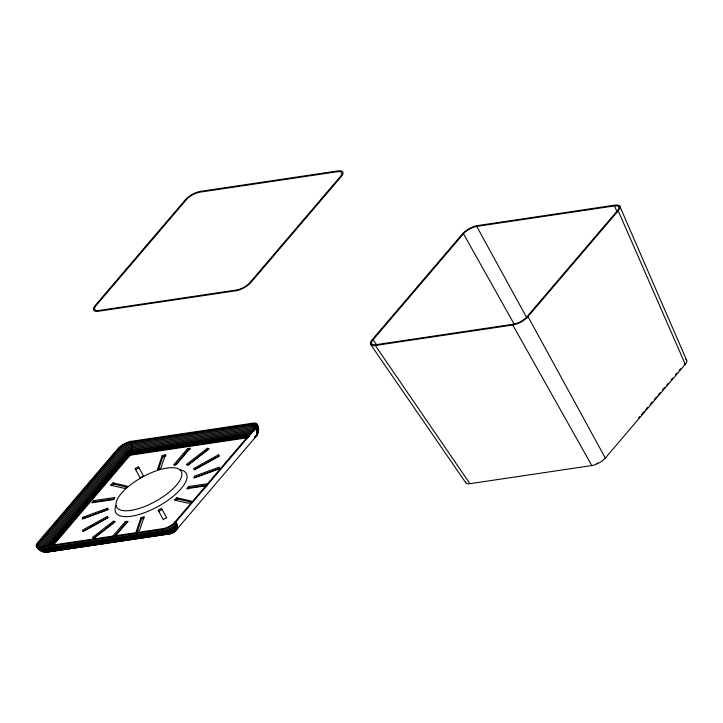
<?xml version="1.0" encoding="UTF-8"?>
<svg xmlns="http://www.w3.org/2000/svg" width="723" height="723" viewBox="0 0 723 723"><rect width="100%" height="100%" fill="white"/><g stroke="black" fill="none" stroke-linecap="round" stroke-linejoin="round"><path stroke-width="1.08" d="M45.757 552.01A5.477 2.052 -29 0 0 46.932 552.182L169.878 533.881A5.477 2.052 -29 0 0 175.707 530.646C178.156 528.386 177.334 524.573 175.852 522.024L174.839 522.123A9.489 3.552 -29 0 1 163.109 528.63L41.229 546.769A9.489 3.552 -29 0 1 38.798 542.367L118.762 448.622A9.489 3.552 -29 0 1 130.492 442.115L252.372 423.985L254.08 423.063A10.908 4.085 -29 0 1 256.493 427.41L175.138 522.792A10.908 4.085 -29 0 1 163.515 529.236L39.512 547.691A10.908 4.085 -29 0 1 37.099 543.335L118.464 447.953A10.908 4.085 -29 0 1 130.086 441.509L253.14 423.154M170.095 533.791L170.655 533.691A4.202 1.573 -29 0 0 175.129 531.206L176.611 529.462L177.262 526.552L176.611 527.275A9.462 3.543 -29 0 1 165.576 533.041L43.696 551.17A9.462 3.543 -29 0 1 39.91 549.878M172.689 532.029L176.213 530.086L255.987 436.556L257.28 432.743L255.96 428.106L254.848 428.305L174.839 522.123L175.337 523.136M48.278 545.847L126.308 454.396A4.772 1.789 -29 0 1 131.875 451.486L132.074 446.678L130.492 442.115L131.116 441.31M53.023 545.63L130.131 455.237L131.875 451.486L131.776 445.467L254.469 427.257A8.775 3.29 -29 0 1 256.358 427.528M131.541 453.502L130.131 455.237L131.098 454.406L131.577 452.571A3.66 1.374 -29 0 0 127.311 454.803L49.363 546.145M82.874 517.27L82.241 519.123L107.221 509.941L107.854 508.088L82.874 517.27L83.516 518.427L108.495 509.245M140.931 517.804L136.177 531.703L139.512 530.474L144.257 516.584L140.931 517.804L141.572 518.96L137.18 531.785M162.151 455.734L157.397 469.634L160.732 468.405L165.477 454.514L162.151 455.734L162.792 456.891L158.4 469.715M194.442 476.267L193.809 478.12L218.78 468.938L219.412 467.085L194.442 476.267L195.074 477.424L219.015 468.621M254.568 437.668L256.873 435.011A5.459 2.042 -29 0 1 256.367 436.077L254.442 437.813M130.574 454.487L248.839 436.882M41.392 546.687L122.413 451.703A8.233 3.082 -29 0 1 132.011 446.687L254.65 428.477M254.848 428.305L255.355 427.673A9.489 3.552 -29 0 0 252.372 423.985L253.068 423.163M255.355 429.326L255.852 428.694M256.529 429.272L257.072 428.585A10.836 4.058 -29 0 0 256.999 424.6M257.189 431.613L257.713 430.953A10.095 3.778 -29 0 0 258.427 427.926M257.28 432.743L257.777 432.11A9.462 3.543 -29 0 0 258.445 429.272M257.198 433.818L257.677 433.213A8.667 3.244 -29 0 0 258.283 430.619M255.282 437.252L255.626 436.828A4.175 1.563 -29 0 0 255.906 435.58M256.548 435.743L256.963 435.219A6.652 2.494 -29 0 0 257.533 433.538M130.492 442.115L131.188 441.301M42.874 546.805L123.335 452.517A7.546 2.829 -29 0 1 132.137 447.917L254.713 429.715M44.645 546.597L124.311 453.249A6.733 2.521 -29 0 1 132.155 449.146L253.9 431.025M46.453 546.281L125.305 453.872A5.802 2.169 -29 0 1 132.074 450.339L251.532 432.562M51.161 545.458L127.98 455.409L129.209 455.237L52.201 545.504M93.656 500.659L91.794 502.846L113.05 499.683L114.912 497.496L93.656 500.659L94.297 501.816L114.487 498.816M111.984 537.198L125.233 521.663L128.07 521.238L115.517 535.951M187.537 448.622L173.583 464.979L176.421 464.555L190.366 448.206L187.537 448.622L188.17 449.778L174.921 465.314M114.722 535.897L125.874 522.81L127.763 522.53M208.802 483.533L188.604 486.534L186.742 488.712L206.941 485.711M188.007 489.146L189.245 487.691L207.311 484.997M373.104 339.711L463.479 233.764A10.718 4.013 -29 0 1 476.746 226.407L614.487 205.91A10.718 4.013 -29 0 1 617.243 210.881L526.868 316.837A10.718 4.013 -29 0 1 513.601 324.184L375.861 344.681A10.718 4.013 -29 0 1 373.104 339.711L376.936 345.305M375.282 345.486L512.779 325.025A12.309 4.609 -29 0 0 528.007 316.584L618.219 210.818A12.309 4.609 -29 0 0 615.065 205.115L477.56 225.576A12.309 4.609 -29 0 0 462.34 234.017L372.119 339.783A12.309 4.609 -29 0 0 375.282 345.486L469.932 483.687L591.812 465.549A10.908 4.085 -29 0 0 605.305 458.066L685.268 364.32A10.908 4.085 -29 0 0 685.829 359.503M638.409 418.174L639.864 416.466M641.319 414.767L644.22 411.351M645.675 409.652L647.862 407.094M650.04 404.537L652.218 401.979M654.396 399.421L656.583 396.864M658.038 395.165L660.216 392.607M662.395 390.049L664.582 387.492M666.76 384.934L668.215 383.235M671.125 379.819L672.571 378.12M675.481 374.713L676.936 373.005M679.114 370.447L680.569 368.739M173.71 531.785L175.617 530.682M177.243 527.573L176.611 528.26A8.667 3.244 -29 0 1 167.375 533.375L43.814 551.766A8.667 3.244 -29 0 1 41.148 550.501M176.43 523.181L175.716 523.958A10.827 4.058 -29 0 1 164.193 530.339L40.208 548.793A10.827 4.058 -29 0 1 37.027 545.964M176.864 524.338L176.159 525.097A10.547 3.949 -29 0 1 164.934 531.324L41.003 549.769A10.547 3.949 -29 0 1 37.75 547.645M177.144 525.467L176.457 526.208A10.077 3.778 -29 0 1 164.708 532.363L42.802 550.501A10.077 3.778 -29 0 1 38.771 549.119M176.719 529.353L176.159 529.968A6.661 2.494 -29 0 1 169.065 533.899L45.883 552.227A6.661 2.494 -29 0 1 44.455 552.02M177.063 528.513L176.457 529.164A7.727 2.892 -29 0 1 168.224 533.728L44.835 552.083A7.727 2.892 -29 0 1 42.585 551.324M170.926 533.402L171.694 532.833M113.14 482.901L110.339 485.079L124.636 488.414L127.438 486.236L113.14 482.901L113.773 484.058L126.977 487.139M111.676 485.693L113.773 484.058M113.439 521.166L92.417 537.487L94.324 537.93L115.346 521.608L113.439 521.166L114.08 522.322L93.936 537.957M207.329 448.287L186.308 464.6L188.215 465.043L209.236 448.73L207.329 448.287L207.971 449.435L187.826 465.079M177.018 497.804L174.216 499.973L188.522 503.307L191.324 501.138L177.018 497.804L177.659 498.951L190.863 502.033M175.562 500.587L177.659 498.951M135.68 469.688L138.997 467.853M140.208 477.867L143.525 476.023M83.082 531.36L107.971 517.56M194.27 469.724L219.168 455.924M158.771 511.342L162.088 509.507M163.299 519.521L166.615 517.677M173.99 531.486L174.858 531.152M162.792 456.891L166.118 455.671M141.572 518.96L144.067 518.039M249.381 435.978L131.188 453.565M254.803 428.377L255.87 428.224A10.908 7.149 40.5 0 1 256.954 434.83L257.406 434.261A7.727 2.892 -29 0 0 257.704 431.649M132.119 451.441L250.176 433.89M131.577 452.571L249.824 434.975M130.131 455.237L247.085 437.831M188.17 449.778L190.068 449.498M174.839 522.123L175.906 521.97A10.881 7.131 40.5 0 1 177.252 526.471M52.716 550.989L60.524 549.823M62.756 549.498L64.98 549.164M67.212 548.829L75.02 547.673M77.253 547.338L79.485 547.004M81.708 546.678L89.516 545.513M91.749 545.178L93.981 544.853M96.204 544.518L99.557 544.021M101.78 543.687L104.013 543.353M106.245 543.027L108.477 542.693M110.709 542.358L114.053 541.861M116.286 541.527L118.509 541.202M120.741 540.867L128.549 539.701M130.782 539.376L133.005 539.042M135.237 538.707L143.046 537.55M145.278 537.216L147.51 536.882M149.733 536.556L153.077 536.05M155.309 535.725L157.542 535.391M159.774 535.056L162.006 534.731M164.229 534.396L167.582 533.899M49.372 551.486L48.947 551.532A2.856 1.066 -29 0 1 48.116 551.242M47.962 551.947L48.477 551.893M128.974 455.49L129.905 455.445M127.311 454.803L128.278 455.083M370.547 344.383L465.739 482.711M512.779 325.025L591.812 465.549M463.479 233.764L514.062 323.949M188.604 486.534L189.245 487.691M143.651 476.24L138.355 466.697L135.038 468.54L140.334 478.084M166.742 517.894L161.446 508.35L158.129 510.194L163.425 519.738M125.233 521.663L125.874 522.81M476.746 226.407L526.959 318.093M528.007 316.584L605.305 458.066M252.372 423.985L254.017 429.778M618.219 210.818L685.268 364.32M614.487 205.91L617.198 212.119M619.792 206.218L686.66 360.244M253.619 427.338L253.918 429.796M180.298 469.842A40.325 15.102 -29 0 1 158.382 506.281A40.325 15.102 -29 0 1 115.87 505.558M131.776 445.467A8.775 3.29 -29 0 0 121.536 450.827L40.452 545.883A8.775 3.29 -29 0 0 39.81 547.094M256.611 429.073A9.182 3.443 -29 0 1 256.213 429.724M256.141 426.353A9.182 3.443 -29 0 0 253.303 426.154L131.441 444.293A9.182 3.434 -29 0 0 120.09 450.583L40.136 544.32A9.182 3.443 -29 0 0 38.798 546.823M256.222 425.513A9.417 3.525 -29 0 0 252.887 425.025L131.017 443.163A9.417 3.525 -29 0 0 119.367 449.625L39.404 543.362A9.417 3.525 -29 0 0 38.202 546.886M257.072 430.628A8.224 3.082 -29 0 1 256.475 431.758M257.885 426.199A10.556 3.949 -29 0 1 257.478 429.778L256.945 430.447A7.537 2.82 -29 0 1 256.71 432.191M257.65 427.239A10.095 3.778 -29 0 1 258.111 427.537M129.146 455.779A2.856 1.066 -29 0 1 131.378 454.613M128.26 455.246A4.202 1.573 -29 0 1 132.011 453.411M127.338 454.586A5.477 2.052 -29 0 1 132.219 452.191M254.848 436.493A2.829 1.057 -29 0 1 254.858 437.252M256.611 431.613A6.715 2.512 -29 0 1 256.719 431.929M174.424 531.622A2.856 1.066 -29 0 1 171.387 533.312M469.932 483.687A10.908 4.085 -29 0 1 465.549 481.599M597.776 462.964A9.489 3.552 -29 0 1 596.674 463.479M684.753 363.777A9.489 3.552 -29 0 1 684.202 364.482M185.359 199.792L95.147 305.558A12.309 4.609 -29 0 0 98.31 311.261L235.806 290.8A12.309 4.609 -29 0 0 251.035 282.359L341.247 176.593A12.309 4.609 -29 0 0 338.093 170.89L200.587 191.351A12.309 4.609 -29 0 0 185.359 199.792M186.507 199.539L96.132 305.495A10.718 4.013 -29 0 0 98.888 310.465L236.629 289.968A10.718 4.013 -29 0 0 249.896 282.612L340.271 176.656A10.718 4.013 -29 0 0 337.514 171.694L199.765 192.191A10.718 4.013 -29 0 0 186.507 199.539M107.338 516.403L82.44 530.203L83.127 531.441L108.025 517.65L107.338 516.403M218.527 454.767L193.637 468.567L194.324 469.814L219.214 456.014L218.527 454.767M130.872 510.393A36.846 13.8 -29 0 0 181.789 475.092A36.846 13.8 -29 0 0 134.126 482.187A36.846 13.8 -29 0 0 130.872 510.393"/></g></svg>
